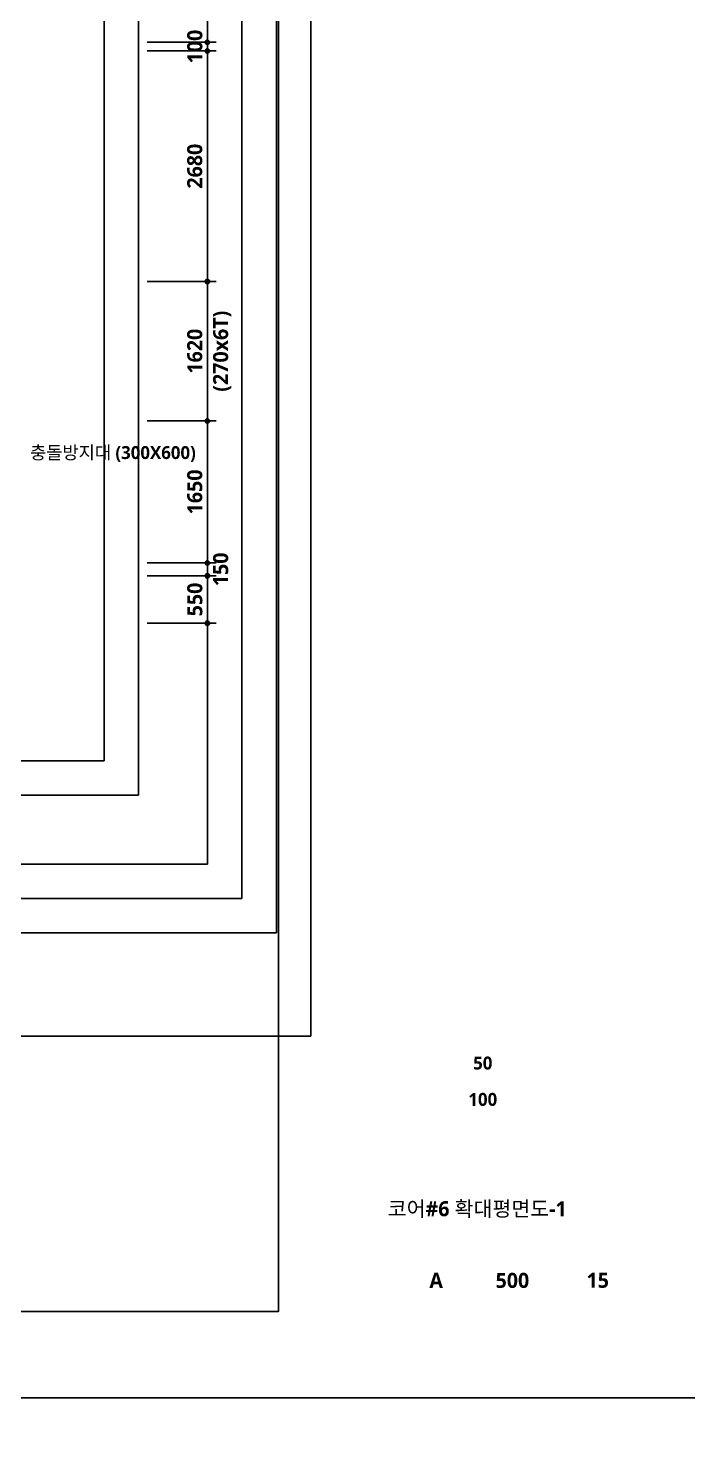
# Model space of a CAD drawing. Header units: millimetres. Extents: x -12482 to 126000, y 0 to 220200.
# Drawn here: x 33594 to 41253, y 148000 to 164413 of the extents above; entities that cross this region are included whole.
import ezdxf
from ezdxf.enums import TextEntityAlignment as Align

# ---------------------------------------------------------------- set-up
doc = ezdxf.new("R2010")
doc.units = ezdxf.units.MM
doc.header["$LTSCALE"] = 60
doc.layers.get('Defpoints').update_dxf_attribs({"color": 153})
for name, color, linetype in [('A-ANNO-TEXT1', 7, 'Continuous'), ('A-ANNO-TITL', 7, 'Continuous'), ('A-ST-AXIS-DIM', 7, 'Continuous')]:
    doc.layers.add(name, color=color, linetype=linetype)
for name, color, linetype, plot in [('Defpoint', 161, 'Continuous', False), ('G(그리드1)', 185, 'Continuous', False), ('G(그리드2)', 235, 'Continuous', False)]:
    doc.layers.add(name, color=color, linetype=linetype, plot=plot)
doc.styles.add('2020음성 1차', font='NanumGothicBold.ttf')
doc.styles.add('SH_진천_나눔', font='')
doc.styles.get('SH_진천_나눔').set_extended_font_data('NanumGothic', bold=True)
doc.dimstyles.new('SHP 50', dxfattribs={"dimscale": 50, "dimtxt": 3.5, "dimasz": 1, "dimexe": 2, "dimexo": 2, "dimgap": 1, "dimtad": 1, "dimdec": 0, "dimzin": 0, "dimdsep": 46, "dimtxsty": 'SH_진천_나눔', "dimblk": 'DIMDOT', "dimcen": 0.09, "dimclrd": 256, "dimclre": 256, "dimclrt": 3, "dimadec": 0, "dimazin": 1, "dimtfac": 1, "dimtdec": 0, "dimtix": 1, "dimtmove": 2, "dimatfit": 0, "dimldrblk": 'DIMDOT', "dimfxl": 1, "dimtolj": 1, "dimtzin": 0, "dimlwd": -1, "dimlwe": -1, "dimarcsym": 0})

# ---------------------------------------------------------------- blocks, each defined once
blk = doc.blocks.new('DIMDOT')
at = {"color": 0}
blk.add_line((-2, 0), (2, 0), dxfattribs=at)
for radius in [0.5, 0.25]:
    blk.add_circle((0, 0), radius, dxfattribs=at)
blk = doc.blocks.new('*D18741')
at = {"layer": 'A-ST-AXIS-DIM'}
for p, q in [((34975, 161470), (35775, 161470)), ((35675, 159900), (35675, 161420)), ((34975, 159850), (35775, 159850))]:
    blk.add_line(p, q, dxfattribs=at)
at = {"layer": 'Defpoints', "color": 0}
for p in [(34875, 161470), (35675, 161470), (34875, 159850)]:
    blk.add_point(p, dxfattribs=at)
at = {"layer": 'A-ST-AXIS-DIM', "linetype": 'ByBlock', "xscale": 50, "yscale": 50, "zscale": 50}
for p, rotation in [((35675, 161470), 90), ((35675, 159850), 270)]:
    blk.add_blockref('DIMDOT', p, dxfattribs=dict(at, rotation=rotation))
at = {"layer": 'A-ST-AXIS-DIM', "color": 3, "char_height": 175, "attachment_point": 5, "rotation": 90, "style": 'SH_진천_나눔'}
for s, insert in [('\\A1;(270x6T)', (35847, 160660)), ('\\A1;1620', (35528, 160660))]:
    blk.add_mtext(s, dxfattribs=dict(at, insert=insert))
blk = doc.blocks.new('*D18742')
at = {"layer": 'A-ST-AXIS-DIM'}
for p, q in [((34975, 159850), (35775, 159850)), ((35675, 159800), (35675, 158250)), ((34975, 158200), (35775, 158200))]:
    blk.add_line(p, q, dxfattribs=at)
at = {"layer": 'Defpoints', "color": 0}
for p in [(34875, 159850), (34875, 158200), (35675, 158200)]:
    blk.add_point(p, dxfattribs=at)
at = {"layer": 'A-ST-AXIS-DIM', "linetype": 'ByBlock', "xscale": 50, "yscale": 50, "zscale": 50}
for p, rotation in [((35675, 159850), 90), ((35675, 158200), 270)]:
    blk.add_blockref('DIMDOT', p, dxfattribs=dict(at, rotation=rotation))
at = {"layer": 'A-ST-AXIS-DIM', "color": 3, "insert": (35528, 159025), "char_height": 175, "attachment_point": 5, "rotation": 90, "style": 'SH_진천_나눔'}
blk.add_mtext('\\A1;1650', dxfattribs=at)
blk = doc.blocks.new('*D18743')
at = {"layer": 'A-ST-AXIS-DIM'}
for p, q in [((34975, 164150), (35775, 164150)), ((35675, 164100), (35675, 161520)), ((34975, 161470), (35775, 161470))]:
    blk.add_line(p, q, dxfattribs=at)
at = {"layer": 'Defpoints', "color": 0}
for p in [(34875, 164150), (34875, 161470), (35675, 161470)]:
    blk.add_point(p, dxfattribs=at)
at = {"layer": 'A-ST-AXIS-DIM', "linetype": 'ByBlock', "xscale": 50, "yscale": 50, "zscale": 50}
for p, rotation in [((35675, 164150), 90), ((35675, 161470), 270)]:
    blk.add_blockref('DIMDOT', p, dxfattribs=dict(at, rotation=rotation))
at = {"layer": 'A-ST-AXIS-DIM', "color": 3, "insert": (35528, 162810), "char_height": 175, "attachment_point": 5, "rotation": 90, "style": 'SH_진천_나눔'}
blk.add_mtext('\\A1;2680', dxfattribs=at)
blk = doc.blocks.new('*D18744')
at = {"layer": 'A-ST-AXIS-DIM'}
for p, q in [((35675, 158250), (35675, 158300)), ((34975, 158200), (35775, 158200)), ((35675, 158050), (35675, 158200)), ((34975, 158050), (35775, 158050)), ((35675, 158000), (35675, 157950))]:
    blk.add_line(p, q, dxfattribs=at)
at = {"layer": 'Defpoints', "color": 0}
for p in [(34875, 158200), (35675, 158200), (34875, 158050)]:
    blk.add_point(p, dxfattribs=at)
at = {"layer": 'A-ST-AXIS-DIM', "linetype": 'ByBlock', "xscale": 50, "yscale": 50, "zscale": 50}
for p, rotation in [((35675, 158200), 270), ((35675, 158050), 90)]:
    blk.add_blockref('DIMDOT', p, dxfattribs=dict(at, rotation=rotation))
at = {"layer": 'A-ST-AXIS-DIM', "color": 3, "insert": (35829, 158125), "char_height": 175, "attachment_point": 5, "rotation": 90, "style": 'SH_진천_나눔'}
blk.add_mtext('\\A1;150', dxfattribs=at)
blk = doc.blocks.new('*D18745')
at = {"layer": 'A-ST-AXIS-DIM'}
for p, q in [((34975, 166350), (35775, 166350)), ((35675, 166300), (35675, 164300)), ((34975, 164250), (35775, 164250))]:
    blk.add_line(p, q, dxfattribs=at)
at = {"layer": 'Defpoints', "color": 0}
for p in [(34875, 166350), (34875, 164250), (35675, 164250)]:
    blk.add_point(p, dxfattribs=at)
at = {"layer": 'A-ST-AXIS-DIM', "linetype": 'ByBlock', "xscale": 50, "yscale": 50, "zscale": 50}
for p, rotation in [((35675, 166350), 90), ((35675, 164250), 270)]:
    blk.add_blockref('DIMDOT', p, dxfattribs=dict(at, rotation=rotation))
at = {"layer": 'A-ST-AXIS-DIM', "color": 3, "insert": (35529, 165300), "char_height": 175, "attachment_point": 5, "rotation": 90, "style": 'SH_진천_나눔'}
blk.add_mtext('\\A1;2100', dxfattribs=at)
blk = doc.blocks.new('*D18746')
at = {"layer": 'A-ST-AXIS-DIM'}
for p, q in [((34975, 158050), (35775, 158050)), ((35675, 158000), (35675, 157550)), ((34975, 157500), (35775, 157500))]:
    blk.add_line(p, q, dxfattribs=at)
at = {"layer": 'Defpoints', "color": 0}
for p in [(34875, 158050), (34875, 157500), (35675, 157500)]:
    blk.add_point(p, dxfattribs=at)
at = {"layer": 'A-ST-AXIS-DIM', "linetype": 'ByBlock', "xscale": 50, "yscale": 50, "zscale": 50}
for p, rotation in [((35675, 158050), 90), ((35675, 157500), 270)]:
    blk.add_blockref('DIMDOT', p, dxfattribs=dict(at, rotation=rotation))
at = {"layer": 'A-ST-AXIS-DIM', "color": 3, "insert": (35529, 157775), "char_height": 175, "attachment_point": 5, "rotation": 90, "style": 'SH_진천_나눔'}
blk.add_mtext('\\A1;550', dxfattribs=at)
blk = doc.blocks.new('*D18748')
at = {"layer": 'A-ST-AXIS-DIM'}
for p, q in [((35675, 164300), (35675, 164350)), ((34975, 164250), (35775, 164250)), ((34975, 164150), (35775, 164150)), ((35675, 164150), (35675, 164250)), ((35675, 164100), (35675, 164050))]:
    blk.add_line(p, q, dxfattribs=at)
at = {"layer": 'Defpoints', "color": 0}
for p in [(34875, 164250), (34875, 164150), (35675, 164250)]:
    blk.add_point(p, dxfattribs=at)
at = {"layer": 'A-ST-AXIS-DIM', "linetype": 'ByBlock', "xscale": 50, "yscale": 50, "zscale": 50}
for p, rotation in [((35675, 164250), 270), ((35675, 164150), 90)]:
    blk.add_blockref('DIMDOT', p, dxfattribs=dict(at, rotation=rotation))
at = {"layer": 'A-ST-AXIS-DIM', "color": 3, "insert": (35529, 164200), "char_height": 175, "attachment_point": 5, "rotation": 90, "style": 'SH_진천_나눔'}
blk.add_mtext('\\A1;100', dxfattribs=at)

msp = doc.modelspace()

# ---------------------------------------------------------------- linework, layer by layer
at = {"layer": 'Defpoint'}
for points in [[(0, 178200), (42000, 178200), (42000, 148500), (0, 148500)], [(1000, 149500), (36500, 149500), (36500, 177200), (1000, 177200)], [(0, 148500), (42000, 148500), (42000, 118800), (0, 118800)]]:
    msp.add_lwpolyline(points, close=True, dxfattribs=at)
at = {"layer": 'G(그리드1)'}
for points in [[(36875, 152700), (24000, 152700), (24000, 174000), (36875, 174000)], [(36475, 153900), (24400, 153900), (24400, 173600), (36475, 173600)], [(36075, 154300), (24800, 154300), (24800, 173200), (36075, 173200)], [(35675, 154700), (25200, 154700), (25200, 172800), (35675, 172800)], [(34875, 155500), (26000, 155500), (26000, 171600), (34875, 171600)]]:
    msp.add_lwpolyline(points, close=True, dxfattribs=at)
at = {"layer": 'G(그리드2)'}
msp.add_lwpolyline([(34475, 155900), (26400, 155900), (26400, 171200), (34475, 171200)], close=True, dxfattribs=at)

# ---------------------------------------------------------------- texts
at = {"layer": 'A-ANNO-TEXT1', "style": '2020음성 1차'}
msp.add_text('충돌방지대 (300X600)', height=150, dxfattribs=at).set_placement((35539.5, 159482.1), align=Align.MIDDLE_RIGHT)
at = {"layer": 'A-ANNO-TITL', "style": 'SH_진천_나눔'}
for s, height, p in [('50', 150, (38872.6, 152388.9)), ('100', 150, (38872.6, 151966.7)), (' 코어#6 확대평면도-1', 175, (38778.4, 150698.6)), ('A', 175, (38331.3, 149863.5)), ('500', 175, (39216.8, 149863.5)), ('15', 175, (40207.9, 149863.5))]:
    msp.add_text(s, height=height, dxfattribs=at).set_placement(p, align=Align.MIDDLE)

# ---------------------------------------------------------------- dimensions: what is measured, and where the dimension line sits
at = {"layer": 'A-ST-AXIS-DIM'}
for base, p1, p2, angle, picture, middle in [((35675, 164250), (34875, 166350), (34875, 164250), 90, '*D18745', (35528.8, 165300)), ((35675, 164250), (34875, 164150), (34875, 164250), 270, '*D18748', (35529, 164200)), ((35675, 161470), (34875, 164150), (34875, 161470), 90, '*D18743', (35528.4, 162810)), ((35675, 158200), (34875, 159850), (34875, 158200), 90, '*D18742', (35528.4, 159025)), ((35675, 157500), (34875, 158050), (34875, 157500), 90, '*D18746', (35528.8, 157775))]:
    dim = msp.add_linear_dim(base=base, p1=p1, p2=p2, angle=angle, dimstyle='SHP 50', override={"dimtxsty": 'SH_진천_나눔', "dimldrblk": 'DIMDOT'}, dxfattribs=at)
    dim.commit()
    dim.dimension.update_dxf_attribs({"geometry": picture, "text_midpoint": middle})
dim = msp.add_linear_dim(base=(35675, 161470), p1=(34875, 159850), p2=(34875, 161470), angle=270, text='<>\\X(270x6T)', dimstyle='SHP 50', override={"dimtxsty": 'SH_진천_나눔', "dimldrblk": 'DIMDOT'}, dxfattribs=at)
dim.commit()
dim.dimension.update_dxf_attribs({"geometry": '*D18741', "text_midpoint": (35675, 160660)})
dim = msp.add_linear_dim(base=(35675, 158200), p1=(34875, 158050), p2=(34875, 158200), angle=270, dimstyle='SHP 50', override={"dimtxsty": 'SH_진천_나눔', "dimldrblk": 'DIMDOT'}, dxfattribs=at)
dim.commit()
dim.dimension.update_dxf_attribs({"geometry": '*D18744', "text_midpoint": (35828.8, 158125), "dimtype": 160})

doc.saveas('drawing.dxf')
